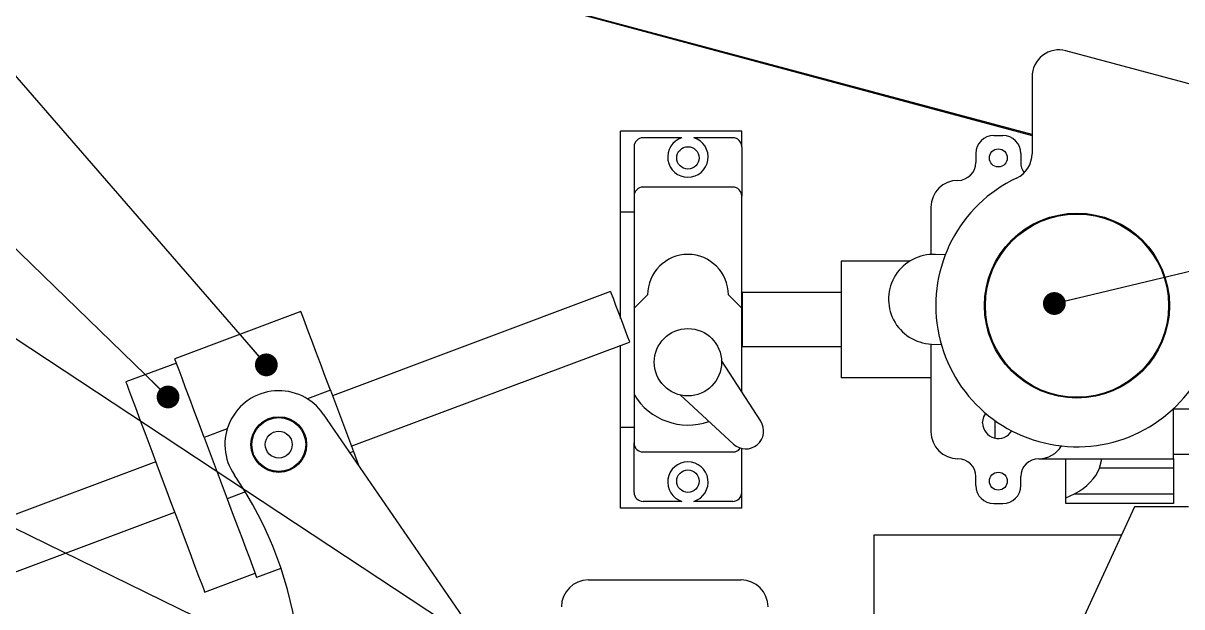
# Model space of a CAD drawing. Header units: millimetres. Extents: x 2 to 839, y 2 to 592.
# Drawn here: x 393.5 to 445.1, y 423.8 to 449.8 of the extents above; entities that cross this region are included whole.
import ezdxf

# ---------------------------------------------------------------- set-up
doc = ezdxf.new("R2010")
doc.units = ezdxf.units.MM
doc.dimstyles.new('SLDDIMSTYLE0', dxfattribs={"dimtxt": 0.18, "dimasz": 1.016, "dimexe": 0, "dimexo": 0.0625, "dimgap": 0, "dimtad": 0, "dimtih": 1, "dimtoh": 1, "dimdec": 0, "dimrnd": 1e-09, "dimzin": 0, "dimdsep": 46, "dimtxsty": 'Standard', "dimblk1": 'DOT', "dimblk2": 'DOT', "dimsah": 1, "dimcen": 0.09, "dimadec": 0, "dimazin": 0, "dimtfac": 1.016, "dimtdec": 0, "dimtofl": 0, "dimtmove": 0, "dimatfit": 3, "dimldrblk": 'DOT', "dimfxl": 1, "dimfrac": 2, "dimtolj": 1, "dimtzin": 0, "dimarcsym": 0})

# ---------------------------------------------------------------- blocks, each defined once
blk = doc.blocks.new('_Dot')
at = {"color": 0, "linetype": 'ByBlock', "lineweight": -2}
blk.add_line((-0.5, 0), (-1, 0), dxfattribs=at)
at = {"color": 0, "linetype": 'ByBlock', "const_width": 0.5}
blk.add_lwpolyline([(-0.25, 0, 1), (0.25, 0, 1)], format="xyb", close=True, dxfattribs=at)

msp = doc.modelspace()

# ---------------------------------------------------------------- linework, layer by layer
at = {"color": 7, "linetype": 'Continuous', "lineweight": 25}
for p, q in [((438.471, 444.852), (399.799, 455.214)), ((401.241, 454.828), (438.471, 444.813)), ((458.471, 443.635), (439.982, 448.589)), ((438.471, 447.43), (438.471, 444.004)), ((420.144, 441.415), (420.144, 445.015)), ((425.544, 445.015), (420.144, 445.015)), ((425.544, 444.315), (425.544, 445.015)), ((422.878, 444.715), (421.144, 444.715)), ((425.144, 444.715), (423.409, 444.715)), ((436.768, 444.815), (437.168, 444.815)), ((420.744, 444.315), (420.744, 442.115)), ((425.544, 444.315), (425.544, 442.115)), ((435.968, 444.015), (435.968, 443.615)), ((437.968, 444.015), (437.968, 443.615)), ((425.144, 442.515), (421.144, 442.515)), ((420.744, 442.115), (420.744, 437.115)), ((425.544, 437.115), (425.544, 442.115)), ((420.144, 441.415), (420.744, 441.415)), ((420.144, 436.667), (420.144, 441.415)), ((433.968, 441.615), (433.968, 439.517)), ((439.968, 441.324), (439.968, 441.283)), ((429.968, 439.215), (429.968, 434.015)), ((433.016, 439.215), (429.968, 439.215)), ((434.605, 439.499), (434.167, 439.518)), ((437.008, 439.391), (436.962, 439.393)), ((444.05, 439.275), (444.004, 439.275)), ((444.159, 439.072), (444.113, 439.074)), ((419.696, 437.862), (407.31, 433.222)), ((421.344, 437.715), (420.744, 437.115)), ((425.544, 437.115), (424.944, 437.715)), ((429.968, 437.815), (425.568, 437.815)), ((425.568, 435.415), (425.568, 437.815)), ((420.744, 437.115), (420.744, 433.273)), ((425.544, 433.395), (425.544, 437.115)), ((405.907, 436.968), (400.288, 434.864)), ((408.151, 430.975), (420.538, 435.614)), ((420.144, 431.815), (420.144, 435.466)), ((425.568, 435.415), (429.968, 435.415)), ((433.968, 435.523), (433.968, 431.615)), ((433.988, 435.522), (434.426, 435.503)), ((436.783, 435.397), (436.829, 435.395)), ((443.934, 435.078), (443.98, 435.076)), ((400.358, 434.676), (398.11, 433.835)), ((426.387, 432.084), (424.641, 434.797)), ((433.968, 434.015), (429.968, 434.015)), ((442.965, 433.955), (442.898, 433.955)), ((407.22, 433.462), (406.197, 433.079)), ((407.22, 433.462), (408.241, 430.735)), ((420.744, 433.273), (420.744, 431.115)), ((422.803, 433.254), (425.172, 431.064)), ((439.968, 433.186), (439.968, 433.145)), ((444.768, 430.415), (444.768, 432.644)), ((447.616, 432.615), (444.768, 432.615)), ((406.9, 432.405), (413.854, 422.275)), ((436.816, 432.118), (436.816, 431.332)), ((402.624, 431.741), (401.601, 431.358)), ((420.144, 431.815), (420.744, 431.815)), ((420.144, 428.215), (420.144, 431.815)), ((401.601, 431.358), (402.622, 428.631)), ((420.744, 428.915), (420.744, 431.115)), ((408.241, 430.735), (408.086, 430.677)), ((421.144, 430.715), (425.144, 430.715)), ((425.544, 428.915), (425.544, 430.869)), ((438.768, 430.415), (444.768, 430.415)), ((439.968, 428.672), (439.968, 430.415)), ((441.568, 430.333), (441.568, 430.415)), ((444.768, 430.615), (447.149, 430.615)), ((444.768, 430.415), (444.768, 429.986)), ((399.443, 430.276), (391.602, 427.339)), ((441.47, 429.986), (441.568, 430.333)), ((444.768, 429.986), (441.47, 429.986)), ((444.768, 429.986), (444.768, 428.844)), ((435.968, 429.215), (435.968, 429.615)), ((437.968, 429.215), (437.968, 429.615)), ((403.431, 428.934), (402.622, 428.631)), ((425.544, 428.215), (425.544, 428.915)), ((439.968, 428.672), (440.367, 428.844)), ((440.367, 428.844), (444.768, 428.844)), ((444.768, 428.844), (444.768, 428.415)), ((422.878, 428.515), (421.144, 428.515)), ((425.144, 428.515), (423.409, 428.515)), ((436.768, 428.415), (437.168, 428.415)), ((439.968, 428.415), (439.968, 428.672)), ((444.768, 428.415), (439.968, 428.415)), ((392.444, 425.092), (400.285, 428.029)), ((425.544, 428.215), (420.144, 428.215)), ((443.031, 428.271), (435.765, 412.527)), ((445.431, 428.271), (443.031, 428.271)), ((442.451, 427.015), (431.416, 427.015)), ((431.416, 427.015), (431.416, 413.415)), ((401.618, 424.47), (403.865, 425.312)), ((405.019, 425.53), (403.935, 425.124)), ((418.71, 425.015), (425.51, 425.015))]:
    msp.add_line(p, q, dxfattribs=at)
at = {"color": 7, "linetype": 'Continuous', "lineweight": 25, "flags": 128}
for points in [[(419.696, 437.862), (419.697, 437.86), (419.729, 437.775), (419.808, 437.565), (419.924, 437.254), (420.063, 436.882), (420.209, 436.492), (420.344, 436.132), (420.452, 435.845), (420.519, 435.665), (420.538, 435.614)], [(407.22, 433.462), (406.991, 434.073), (406.774, 434.652), (406.573, 435.188), (406.391, 435.674), (406.231, 436.102), (406.095, 436.464), (405.987, 436.754), (405.907, 436.968)], [(401.601, 431.358), (401.372, 431.968), (401.155, 432.547), (400.954, 433.084), (400.772, 433.57), (400.612, 433.997), (400.477, 434.359), (400.368, 434.65), (400.288, 434.864)], [(398.11, 433.835), (398.111, 433.832), (398.147, 433.737), (398.232, 433.51), (398.364, 433.158), (398.539, 432.69), (398.752, 432.121), (398.997, 431.466), (399.267, 430.745), (399.555, 429.978), (399.851, 429.187), (400.147, 428.396), (400.436, 427.626), (400.708, 426.899), (400.956, 426.238), (401.172, 425.661), (401.351, 425.184), (401.486, 424.821), (401.576, 424.583), (401.616, 424.476), (401.618, 424.47)], [(436.268, 432.015), (436.321, 432.283), (436.408, 432.436)], [(408.241, 430.735), (408.47, 430.124), (408.476, 430.109)], [(402.622, 428.631), (402.851, 428.02), (403.068, 427.441), (403.269, 426.904), (403.451, 426.418), (403.611, 425.991), (403.747, 425.629), (403.855, 425.339), (403.935, 425.124)]]:
    msp.add_lwpolyline(points, dxfattribs=at)
at = {"color": 7, "linetype": 'Continuous', "lineweight": 25}
for centre, radius in [((423.144, 443.815), 0.5), ((436.968, 443.815), 0.4), ((440.471, 437.235), 4.12), ((440.471, 437.235), 4.08), ((423.144, 434.715), 1.5), ((404.921, 431.046), 1.24), ((404.921, 431.046), 1.2), ((404.921, 431.046), 0.6), ((423.144, 429.415), 0.5), ((436.968, 429.415), 0.4)]:
    msp.add_circle(centre, radius, dxfattribs=at)
for centre, radius, start, end in [((439.671, 447.43), 1.2, 75, 180), ((421.144, 444.315), 0.4, 90, 180), ((423.144, 443.855), 0.9, 107.1462, 72.8538), ((425.144, 444.315), 0.4, 0, 90), ((436.768, 444.015), 0.8, 90, 180), ((437.168, 444.015), 0.8, 0, 90), ((437.271, 444.004), 1.2, 295.2996, 0), ((435.168, 443.615), 0.8, 270, 0), ((438.768, 443.615), 0.8, 180, 215.3876), ((435.168, 441.615), 1.2, 90, 180), ((440.471, 437.235), 6.288, 115.2996, 338.0417), ((421.144, 442.115), 0.4, 90, 180), ((425.144, 442.115), 0.4, 0, 90), ((423.144, 437.715), 1.8, 0, 180), ((434.077, 437.52), 2, 87.4416, 267.4416), ((404.921, 431.046), 2.4, 34.4702, 214.4702), ((423.144, 434.715), 2.8, 211.0027, 289.4838), ((425.715, 431.651), 0.8, 227.2356, 32.7644), ((436.968, 432.015), 0.7, 180, 329.1843), ((435.168, 431.615), 1.2, 180, 270), ((421.144, 431.115), 0.4, 180, 270), ((438.768, 431.615), 1.2, 270, 328.2626), ((425.144, 431.115), 0.4, 270, 325.4581), ((435.168, 429.615), 0.8, 0, 90), ((438.768, 429.615), 0.8, 90, 180), ((423.144, 429.375), 0.9, 287.1462, 252.8538), ((389.066, 420.161), 16.832, 338.7751, 34.4702), ((421.144, 428.915), 0.4, 180, 270), ((425.144, 428.915), 0.4, 270, 0), ((436.768, 429.215), 0.8, 180, 270), ((437.168, 429.215), 0.8, 270, 0), ((418.71, 423.815), 1.2, 90, 180), ((425.51, 423.815), 1.2, 0, 90)]:
    msp.add_arc(centre, radius, start, end, dxfattribs=at)
msp.add_ellipse((437.568, 430.493), major_axis=(4, 0), ratio=0.57735, start_param=5.487477, end_param=6.061765, dxfattribs=at)

# ---------------------------------------------------------------- leaders
at = {"color": 7, "linetype": 'Continuous', "lineweight": 0}
for points in [[(404.366, 434.595), (365.051, 479.904)], [(399.988, 433.165), (365.823, 466.34)], [(432.06, 410.119), (366.743, 453.197)], [(439.463, 437.329), (488.095, 448.933)], [(414.489, 416.884), (367.405, 439.889)]]:
    msp.add_leader(points, dimstyle='SLDDIMSTYLE0', dxfattribs=at)

doc.saveas('drawing.dxf')
